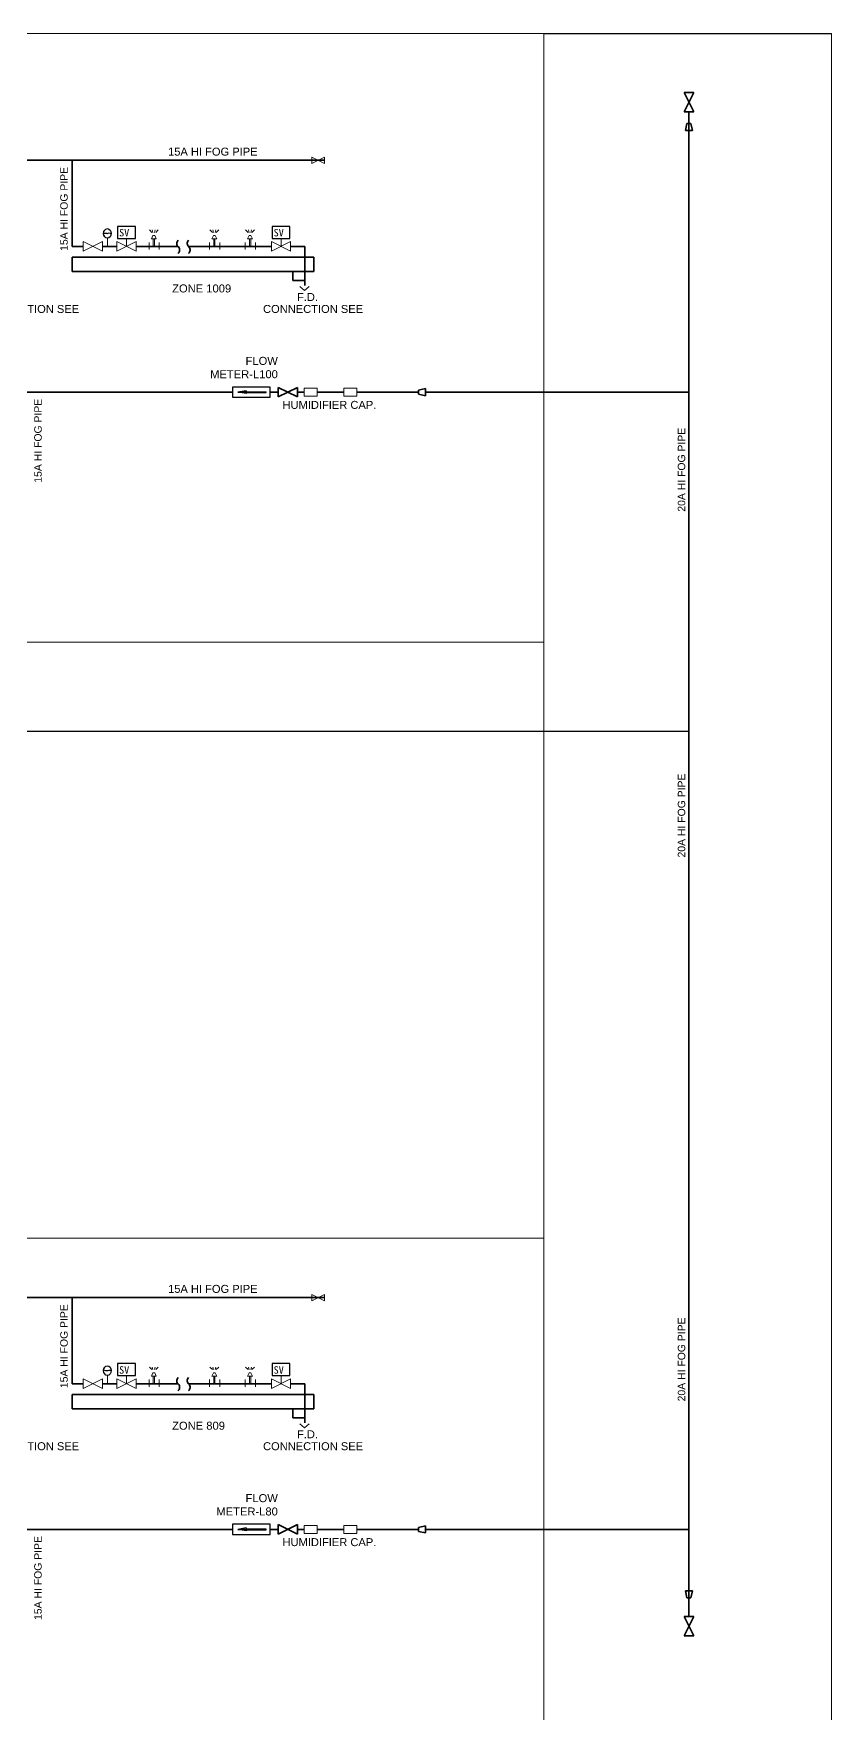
# Model space of a CAD drawing. Header units: millimetres. Extents: x 183 to 3972, y 193 to 1833.
# Drawn here: x 3721 to 3972, y 1305 to 1833 of the extents above; entities that cross this region are included whole.
import ezdxf

# ---------------------------------------------------------------- set-up
doc = ezdxf.new("R2010")
doc.units = ezdxf.units.MM
for name, color, linetype in [('DETL-TXT', 7, 'Continuous'), ('M-CWTR-PIPE-S', 7, 'Continuous'), ('M-CWTR-TEXT', 7, 'Continuous'), ('M-CWTR-VAVE', 7, 'Continuous'), ('M-DETL-60', 7, 'Continuous'), ('M-EQPM-TXT', 7, 'Continuous'), ('M-PIPE-CHWS12', 7, 'Continuous')]:
    doc.layers.add(name, color=color, linetype=linetype)

# ---------------------------------------------------------------- blocks, each defined once
blk = doc.blocks.new('SE13')
at = {"layer": 'M-CWTR-PIPE-S', "color": 4, "linetype": 'Continuous', "lineweight": 35}
for p, q in [((353.04, 675.93), (352.54, 673.72)), ((352.54, 673.72), (354.75, 673.72)), ((354.25, 675.93), (353.04, 675.93)), ((354.75, 673.72), (354.25, 675.93))]:
    blk.add_line(p, q, dxfattribs=at)
blk = doc.blocks.new('SE12')
at = {"layer": 'M-CWTR-PIPE-S'}
blk.add_blockref('SE13', (0, 0), dxfattribs=at)
blk = doc.blocks.new('A$C16496DF1')
at = {"layer": 'M-CWTR-VAVE', "color": 2, "linetype": 'Continuous', "lineweight": 35}
for p, q in [((-4, 0), (-4, -2)), ((-4, 0), (0, -2)), ((0, 0), (-4, -2)), ((0, -2), (0, 0))]:
    blk.add_line(p, q, dxfattribs=at)
blk = doc.blocks.new('SE19')
at = {"layer": 'M-CWTR-PIPE-S', "color": 4, "linetype": 'Continuous', "lineweight": 35}
for p, q in [((353.04, 476.62), (352.54, 478.83)), ((352.54, 478.83), (354.75, 478.83)), ((354.75, 478.83), (354.25, 476.62)), ((354.25, 476.62), (353.04, 476.62))]:
    blk.add_line(p, q, dxfattribs=at)
blk = doc.blocks.new('SE18')
at = {"layer": 'M-CWTR-PIPE-S'}
blk.add_blockref('SE19', (0, 0), dxfattribs=at)
blk = doc.blocks.new('SE17')
at = {"layer": 'M-CWTR-PIPE-S', "color": 4, "linetype": 'Continuous', "lineweight": 35}
for p, q in [((355.99, 665.76), (355.99, 667.97)), ((355.99, 667.97), (358.2, 667.47)), ((358.2, 667.47), (358.2, 666.26)), ((358.2, 666.26), (355.99, 665.76))]:
    blk.add_line(p, q, dxfattribs=at)
blk = doc.blocks.new('SE16')
at = {"layer": 'M-CWTR-PIPE-S'}
blk.add_blockref('SE17', (0, 0), dxfattribs=at)

msp = doc.modelspace()

# ---------------------------------------------------------------- hatches: boundary and pattern name
h = msp.add_hatch(color=2)
h.dxf.hatch_style = 1
h.paths.add_polyline_path([(3785.33, 1720.31), (3794.23, 1720.31), (3794.23, 1720.2), (3788.04, 1720.2), (3788.04, 1719.84)])
h.paths.add_polyline_path([(3785.33, 1720.31), (3788.04, 1720.77), (3788.04, 1720.41), (3794.23, 1720.41), (3794.23, 1720.31)])
h = msp.add_hatch(color=2)
h.dxf.hatch_style = 1
h.paths.add_polyline_path([(3785.33, 1362.85), (3794.23, 1362.85), (3794.23, 1362.75), (3788.04, 1362.75), (3788.04, 1362.39)])
h.paths.add_polyline_path([(3785.33, 1362.85), (3788.04, 1363.32), (3788.04, 1362.96), (3794.23, 1362.96), (3794.23, 1362.85)])

# ---------------------------------------------------------------- linework, layer by layer
at = {"color": 4, "linetype": 'Continuous', "lineweight": 35}
for p, q in [((3733.3, 1762.71), (3733.3, 1758.18)), ((3733.3, 1762.71), (3809.23, 1762.71)), ((3733.3, 1758.18), (3809.23, 1758.18)), ((3802.64, 1755.41), (3802.64, 1758.18)), ((3809.23, 1758.18), (3809.23, 1762.71)), ((3806.39, 1755.41), (3802.64, 1755.41)), ((3733.3, 1405.26), (3733.3, 1400.73)), ((3733.3, 1405.26), (3809.23, 1405.26)), ((3809.23, 1400.73), (3809.23, 1405.26)), ((3733.3, 1400.73), (3809.23, 1400.73)), ((3802.65, 1397.96), (3802.65, 1400.73)), ((3806.39, 1397.96), (3802.65, 1397.96))]:
    msp.add_line(p, q, dxfattribs=at)
at = {"color": 4}
for p, q in [((3788.04, 1720.77), (3785.33, 1720.31)), ((3788.04, 1719.84), (3785.33, 1720.31)), ((3788.04, 1720.77), (3788.04, 1720.41)), ((3788.04, 1720.2), (3788.04, 1719.84)), ((3927.14, 1613.64), (3176.16, 1613.64)), ((3788.04, 1363.32), (3785.33, 1362.85)), ((3788.04, 1362.39), (3785.33, 1362.85)), ((3788.04, 1363.32), (3788.04, 1362.96)), ((3788.04, 1362.75), (3788.04, 1362.39))]:
    msp.add_line(p, q, dxfattribs=at)
at = {"color": 2}
for points in [[(3783.75, 1718.7), (3795.57, 1718.7), (3795.57, 1721.91), (3783.75, 1721.91)], [(3783.75, 1361.25), (3795.57, 1361.25), (3795.57, 1364.46), (3783.75, 1364.46)]]:
    msp.add_lwpolyline(points, close=True, dxfattribs=at)
for points in [[(3788.04, 1720.2), (3794.23, 1720.2), (3794.23, 1720.41)], [(3788.04, 1362.75), (3794.23, 1362.75), (3794.23, 1362.96), (3788.04, 1362.96)]]:
    msp.add_lwpolyline(points, dxfattribs=at)
at = {"layer": 'M-CWTR-TEXT', "color": 252, "linetype": 'Continuous', "lineweight": 35}
for p, q in [((3806.39, 1754.19), (3806.39, 1753.84)), ((3806.39, 1396.74), (3806.39, 1396.39))]:
    msp.add_line(p, q, dxfattribs=at)
at = {"layer": 'M-CWTR-VAVE', "color": 1, "lineweight": 0}
for p, q in [((3881.58, 1833), (2823.36, 1833)), ((3881.58, 1295.21), (3881.58, 1833)), ((3971.91, 1295.21), (3971.91, 1833)), ((2908.98, 1641.74), (3881.58, 1641.74)), ((2908.98, 1454.38), (3881.58, 1454.38))]:
    msp.add_line(p, q, dxfattribs=at)
at = {"layer": 'M-CWTR-VAVE', "color": 2, "lineweight": 0}
for p, q in [((3808.64, 1792.17), (3808.64, 1794.18)), ((3812.66, 1794.18), (3808.64, 1792.17)), ((3808.64, 1794.18), (3812.66, 1792.17)), ((3812.66, 1794.18), (3812.66, 1792.17)), ((3758.38, 1770.53), (3757.57, 1771.28)), ((3758.2, 1768.48), (3758.67, 1769.51)), ((3758.71, 1770.53), (3758.5, 1771.28)), ((3759.28, 1769.51), (3758.67, 1769.51)), ((3759.24, 1770.53), (3759.45, 1771.28)), ((3759.75, 1768.48), (3759.28, 1769.51)), ((3759.57, 1770.53), (3760.38, 1771.28)), ((3777.4, 1770.53), (3776.59, 1771.28)), ((3777.22, 1768.48), (3777.68, 1769.51)), ((3777.73, 1770.53), (3777.52, 1771.28)), ((3778.3, 1769.51), (3777.68, 1769.51)), ((3778.25, 1770.53), (3778.46, 1771.28)), ((3778.77, 1768.48), (3778.3, 1769.51)), ((3778.58, 1770.53), (3779.39, 1771.28)), ((3788.61, 1770.53), (3787.8, 1771.28)), ((3788.43, 1768.48), (3788.9, 1769.51)), ((3788.94, 1770.53), (3788.73, 1771.28)), ((3789.51, 1769.51), (3788.9, 1769.51)), ((3789.47, 1770.53), (3789.68, 1771.28)), ((3789.98, 1768.48), (3789.51, 1769.51)), ((3789.8, 1770.53), (3790.61, 1771.28)), ((3736.82, 1767.63), (3736.82, 1764.61)), ((3742.85, 1767.63), (3736.82, 1764.61)), ((3736.82, 1767.63), (3742.85, 1764.61)), ((3742.85, 1764.61), (3742.85, 1767.63)), ((3744.38, 1766.12), (3744.38, 1768.72)), ((3747.37, 1767.63), (3747.37, 1764.61)), ((3753.41, 1767.63), (3747.37, 1764.61)), ((3747.37, 1767.63), (3753.41, 1764.61)), ((3750.39, 1766.12), (3750.39, 1768.65)), ((3753.41, 1764.61), (3753.41, 1767.63)), ((3757.5, 1767.38), (3757.5, 1765.14)), ((3758.2, 1768.48), (3759.75, 1768.48)), ((3758.78, 1766.4), (3758.78, 1768.48)), ((3759.18, 1766.4), (3759.18, 1768.48)), ((3760.68, 1767.38), (3760.68, 1765.14)), ((3776.52, 1767.38), (3776.52, 1765.14)), ((3777.22, 1768.48), (3778.77, 1768.48)), ((3777.79, 1766.4), (3777.79, 1768.48)), ((3778.19, 1766.4), (3778.19, 1768.48)), ((3779.7, 1767.38), (3779.7, 1765.14)), ((3787.73, 1767.38), (3787.73, 1765.14)), ((3788.43, 1768.48), (3789.98, 1768.48)), ((3789.01, 1766.4), (3789.01, 1768.48)), ((3789.41, 1766.4), (3789.41, 1768.48)), ((3790.91, 1767.38), (3790.91, 1765.14)), ((3795.94, 1767.63), (3795.94, 1764.61)), ((3801.97, 1767.63), (3795.94, 1764.61)), ((3795.94, 1767.63), (3801.97, 1764.61)), ((3798.96, 1766.12), (3798.96, 1768.65)), ((3801.97, 1764.61), (3801.97, 1767.63)), ((3804.91, 1753.54), (3806.34, 1752.25)), ((3807.77, 1753.54), (3806.34, 1752.25)), ((3806.24, 1721.57), (3806.24, 1719.05)), ((3810.27, 1721.57), (3806.24, 1721.57)), ((3810.27, 1721.57), (3806.24, 1721.57)), ((3806.24, 1721.57), (3806.24, 1719.05)), ((3810.27, 1719.05), (3810.27, 1721.57)), ((3810.27, 1719.05), (3810.27, 1721.57)), ((3818.71, 1719.05), (3818.71, 1721.57)), ((3818.71, 1721.57), (3822.73, 1721.57)), ((3818.71, 1721.57), (3822.73, 1721.57)), ((3818.71, 1719.05), (3818.71, 1721.57)), ((3822.73, 1721.57), (3822.73, 1719.05)), ((3822.73, 1721.57), (3822.73, 1719.05)), ((3806.24, 1719.05), (3810.27, 1719.05)), ((3806.24, 1719.05), (3810.27, 1719.05)), ((3822.73, 1719.05), (3818.71, 1719.05)), ((3822.73, 1719.05), (3818.71, 1719.05)), ((3808.64, 1434.72), (3808.64, 1436.73)), ((3812.66, 1436.73), (3808.64, 1434.72)), ((3808.64, 1436.73), (3812.66, 1434.72)), ((3812.66, 1436.73), (3812.66, 1434.72)), ((3736.82, 1410.17), (3736.82, 1407.15)), ((3742.85, 1410.17), (3736.82, 1407.15)), ((3736.82, 1410.17), (3742.85, 1407.15)), ((3742.85, 1407.15), (3742.85, 1410.17)), ((3744.38, 1408.66), (3744.38, 1411.27)), ((3747.37, 1410.17), (3747.37, 1407.15)), ((3753.41, 1410.17), (3747.37, 1407.15)), ((3747.37, 1410.17), (3753.41, 1407.15)), ((3750.39, 1408.66), (3750.39, 1411.2)), ((3753.41, 1407.15), (3753.41, 1410.17)), ((3757.5, 1409.93), (3757.5, 1407.69)), ((3758.38, 1413.07), (3757.57, 1413.83)), ((3758.2, 1411.02), (3758.67, 1412.06)), ((3758.2, 1411.02), (3759.75, 1411.02)), ((3758.71, 1413.07), (3758.5, 1413.83)), ((3759.28, 1412.06), (3758.67, 1412.06)), ((3758.78, 1408.95), (3758.78, 1411.02)), ((3759.18, 1408.95), (3759.18, 1411.02)), ((3759.24, 1413.07), (3759.45, 1413.83)), ((3759.75, 1411.02), (3759.28, 1412.06)), ((3759.57, 1413.07), (3760.38, 1413.83)), ((3760.68, 1409.93), (3760.68, 1407.69)), ((3776.52, 1409.93), (3776.52, 1407.69)), ((3777.4, 1413.07), (3776.59, 1413.83)), ((3777.22, 1411.02), (3777.68, 1412.06)), ((3777.22, 1411.02), (3778.77, 1411.02)), ((3777.73, 1413.07), (3777.52, 1413.83)), ((3778.3, 1412.06), (3777.68, 1412.06)), ((3777.79, 1408.95), (3777.79, 1411.02)), ((3778.19, 1408.95), (3778.19, 1411.02)), ((3778.25, 1413.07), (3778.46, 1413.83)), ((3778.77, 1411.02), (3778.3, 1412.06)), ((3778.58, 1413.07), (3779.39, 1413.83)), ((3779.7, 1409.93), (3779.7, 1407.69)), ((3787.73, 1409.93), (3787.73, 1407.69)), ((3788.61, 1413.07), (3787.8, 1413.83)), ((3788.43, 1411.02), (3788.9, 1412.06)), ((3788.43, 1411.02), (3789.98, 1411.02)), ((3788.94, 1413.07), (3788.73, 1413.83)), ((3789.51, 1412.06), (3788.9, 1412.06)), ((3789.01, 1408.95), (3789.01, 1411.02)), ((3789.41, 1408.95), (3789.41, 1411.02)), ((3789.47, 1413.07), (3789.68, 1413.83)), ((3789.98, 1411.02), (3789.51, 1412.06)), ((3789.8, 1413.07), (3790.61, 1413.83)), ((3790.91, 1409.93), (3790.91, 1407.69)), ((3795.94, 1410.17), (3795.94, 1407.15)), ((3801.97, 1410.17), (3795.94, 1407.15)), ((3795.94, 1410.17), (3801.97, 1407.15)), ((3798.96, 1408.66), (3798.96, 1411.2)), ((3801.97, 1407.15), (3801.97, 1410.17)), ((3804.91, 1396.09), (3806.34, 1394.79)), ((3807.77, 1396.09), (3806.34, 1394.79)), ((3806.24, 1364.11), (3806.24, 1361.59)), ((3810.27, 1364.11), (3806.24, 1364.11)), ((3810.27, 1364.11), (3806.24, 1364.11)), ((3806.24, 1364.11), (3806.24, 1361.59)), ((3810.27, 1361.59), (3810.27, 1364.11)), ((3810.27, 1361.59), (3810.27, 1364.11)), ((3818.71, 1361.59), (3818.71, 1364.11)), ((3818.71, 1364.11), (3822.73, 1364.11)), ((3818.71, 1364.11), (3822.73, 1364.11)), ((3818.71, 1361.59), (3818.71, 1364.11)), ((3822.73, 1364.11), (3822.73, 1361.59)), ((3822.73, 1364.11), (3822.73, 1361.59)), ((3806.24, 1361.59), (3810.27, 1361.59)), ((3806.24, 1361.59), (3810.27, 1361.59)), ((3822.73, 1361.59), (3818.71, 1361.59)), ((3822.73, 1361.59), (3818.71, 1361.59))]:
    msp.add_line(p, q, dxfattribs=at)
at = {"layer": 'M-CWTR-VAVE', "color": 1}
msp.add_lwpolyline([(3881.58, 1833), (3971.91, 1833)], dxfattribs=at)
at = {"layer": 'M-CWTR-VAVE', "color": 2}
for points in [[(3747.57, 1768.65), (3753.2, 1768.65), (3753.2, 1772.42), (3747.57, 1772.42)], [(3796.14, 1768.65), (3801.77, 1768.65), (3801.77, 1772.42), (3796.14, 1772.42)], [(3747.57, 1411.2), (3753.2, 1411.2), (3753.2, 1414.96), (3747.57, 1414.96)], [(3796.14, 1411.2), (3801.77, 1411.2), (3801.77, 1414.96), (3796.14, 1414.96)]]:
    msp.add_lwpolyline(points, close=True, dxfattribs=at)
for centre in [(3744.38, 1770.21), (3744.38, 1412.76)]:
    msp.add_ellipse(centre, major_axis=(0, -1.49), ratio=0.800659, dxfattribs=at)
for points in [[(3743.19, 1770.21), (3743.67, 1770.44), (3744.32, 1770.03), (3744.99, 1770.46), (3745.39, 1770.28), (3745.58, 1770.21)], [(3743.19, 1412.76), (3743.67, 1412.99), (3744.32, 1412.58), (3744.99, 1413), (3745.39, 1412.83), (3745.58, 1412.76)]]:
    msp.add_open_spline(points, degree=3, dxfattribs=at)
at = {"layer": 'M-PIPE-CHWS12', "color": 4, "linetype": 'Continuous', "lineweight": 35}
for p, q in [((3927.14, 1808.41), (3927.14, 1335.49)), ((3007.06, 1793.18), (3812.66, 1793.18)), ((3733.3, 1766.12), (3733.3, 1793.18)), ((3733.3, 1766.12), (3733.3, 1776.28)), ((3733.3, 1766.12), (3736.82, 1766.12)), ((3742.85, 1766.12), (3747.37, 1766.12)), ((3753.41, 1766.12), (3766.55, 1766.12)), ((3769.84, 1766.12), (3795.94, 1766.12)), ((3801.97, 1766.12), (3806.39, 1766.12)), ((3806.39, 1766.12), (3806.39, 1753.84)), ((3783.75, 1720.31), (3051.98, 1720.31)), ((3794.23, 1720.31), (3785.33, 1720.31)), ((3794.23, 1720.31), (3785.33, 1720.31)), ((3798.04, 1720.31), (3795.57, 1720.31)), ((3798.04, 1720.31), (3795.57, 1720.31)), ((3798.04, 1720.31), (3795.57, 1720.31)), ((3806.24, 1720.31), (3804.08, 1720.31)), ((3806.24, 1720.31), (3804.08, 1720.31)), ((3806.24, 1720.31), (3804.08, 1720.31)), ((3818.71, 1720.31), (3810.27, 1720.31)), ((3818.71, 1720.31), (3810.27, 1720.31)), ((3818.71, 1720.31), (3810.27, 1720.31)), ((3842.17, 1720.31), (3822.73, 1720.31)), ((3927.14, 1720.31), (3844.39, 1720.31)), ((3007.06, 1435.72), (3812.66, 1435.72)), ((3733.3, 1408.66), (3733.3, 1435.72)), ((3733.3, 1408.66), (3733.3, 1418.82)), ((3733.3, 1408.66), (3736.82, 1408.66)), ((3742.85, 1408.66), (3747.37, 1408.66)), ((3753.41, 1408.66), (3766.55, 1408.66)), ((3769.84, 1408.66), (3795.94, 1408.66)), ((3801.97, 1408.66), (3806.39, 1408.66)), ((3806.39, 1408.66), (3806.39, 1396.39)), ((3783.75, 1362.85), (3051.98, 1362.85)), ((3794.23, 1362.85), (3785.33, 1362.85)), ((3794.23, 1362.85), (3785.33, 1362.85)), ((3798.04, 1362.85), (3795.57, 1362.85)), ((3798.04, 1362.85), (3795.57, 1362.85)), ((3798.04, 1362.85), (3795.57, 1362.85)), ((3801.06, 1362.85), (3801.06, 1362.85)), ((3806.24, 1362.85), (3804.08, 1362.85)), ((3806.24, 1362.85), (3804.08, 1362.85)), ((3806.24, 1362.85), (3804.08, 1362.85)), ((3818.71, 1362.85), (3810.27, 1362.85)), ((3818.71, 1362.85), (3810.27, 1362.85)), ((3818.71, 1362.85), (3810.27, 1362.85)), ((3842.17, 1362.85), (3822.73, 1362.85)), ((3927.14, 1362.85), (3844.39, 1362.85))]:
    msp.add_line(p, q, dxfattribs=at)
at = {"layer": 'M-PIPE-CHWS12', "color": 252, "linetype": 'Continuous', "lineweight": 35}
for centre, start, end in [((3767.66, 1767.06), 137.9527, 230.1896), ((3765.64, 1764.97), 309.8104, 42.0473), ((3770.95, 1767.06), 137.9527, 230.1896), ((3768.93, 1764.97), 309.8104, 42.0473), ((3767.66, 1409.6), 137.9527, 230.1896), ((3770.95, 1409.6), 137.9527, 230.1896), ((3765.64, 1407.51), 309.8104, 42.0473), ((3768.93, 1407.51), 309.8104, 42.0473)]:
    msp.add_arc(centre, 1.46, start, end, dxfattribs=at)

# ---------------------------------------------------------------- block references
at = {"color": 7, "lineweight": 0, "yscale": 1.509223501321489, "zscale": 1.509223501321489}
for p, xscale, rotation in [((3928.65, 1808.41), 1.509223501321489, 270), ((3804.08, 1718.8), -1.509223501321489, 180), ((3804.08, 1361.34), -1.509223501321489, 180), ((3928.65, 1329.45), 1.509223501321489, 270)]:
    msp.add_blockref('A$C16496DF1', p, dxfattribs=dict(at, xscale=xscale, rotation=rotation))
at = {"xscale": 1.006149000880992, "yscale": 1.006149000880992, "zscale": 1.006149000880992}
for name, p in [('SE12', (3571.32, 1124.7)), ('SE18', (3571.32, 861.79))]:
    msp.add_blockref(name, p, dxfattribs=at)
at = {"xscale": 1.006149000880992, "yscale": 1.006149000880992, "zscale": 1.006149000880992, "rotation": 180}
for p in [(4202.57, 2391.27), (4202.57, 2033.82)]:
    msp.add_blockref('SE16', p, dxfattribs=at)

# ---------------------------------------------------------------- texts
at = {"layer": 'DETL-TXT', "color": 7, "char_height": 2.5154}
for s, insert, width, attachment_point in [('{\\fArial|b0||i0||c0|p34;\\C251;\\H2.5;\\W1.;15A HI FOG PIPE}', (3763.45, 1794.62), 28.38, 7), ('{\\fArial|b0|i0|c0|p34;\\C251;ZONE 1009}', (3764.73, 1751.61), 18.2018, 7), ('{\\fArial|b0|i0|c0|p34;\\C3;FLOW\\PMETER-L100}', (3797.95, 1724.65), 10.3349, 9), ('{\\fArial|b0||i0||c0|p34;\\C251;\\H2.5;\\W1.;15A HI FOG PIPE}', (3763.45, 1437.17), 28.38, 7), ('{\\fArial|b0|i0|c0|p34;\\C251;ZONE 809}', (3764.73, 1394.16), 17.8992, 7), ('{\\fArial|b0|i0|c0|p34;\\C3;FLOW\\PMETER-L80}', (3797.95, 1367.2), 10.3349, 9)]:
    msp.add_mtext(s, dxfattribs=dict(at, insert=insert, width=width, attachment_point=attachment_point))
at = {"layer": 'DETL-TXT', "color": 7, "char_height": 2.5154, "width": 28.38, "rotation": 90}
for s, insert, attachment_point in [('{\\fArial|b0|i0|c0|p34;\\H0.93199x;\\C251;15A HI FOG PIPE}', (3731.95, 1764.71), 7), ('{\\fArial|b0|i0|c0|p34;\\H0.93199x;\\C251;15A HI FOG PIPE}', (3721.39, 1691.84), 1), ('{\\fArial|b0|i0|c0|p34;\\H0.93199x;\\C3;20A HI FOG PIPE}', (3926.01, 1682.73), 7), ('{\\fArial|b0|i0|c0|p34;\\H0.93199x;\\C3;20A HI FOG PIPE}', (3926.01, 1574.04), 7), ('{\\fArial|b0|i0|c0|p34;\\H0.93199x;\\C251;15A HI FOG PIPE}', (3731.95, 1407.26), 7), ('{\\fArial|b0|i0|c0|p34;\\H0.93199x;\\C3;20A HI FOG PIPE}', (3926.01, 1403.1), 7), ('{\\fArial|b0|i0|c0|p34;\\H0.93199x;\\C251;15A HI FOG PIPE}', (3721.39, 1334.39), 1)]:
    msp.add_mtext(s, dxfattribs=dict(at, insert=insert, attachment_point=attachment_point))
at = {"layer": 'M-CWTR-VAVE'}
for s, insert, char_height, width, attachment_point in [('{\\fTxt|b0|i0|c0|p34;\\H0.93199x;\\C2;SV}', (3748.06, 1769.22), 2.5154, 2.3291, 7), ('{\\fTxt|b0|i0|c0|p34;\\H0.93199x;\\C2;SV}', (3796.63, 1769.22), 2.5154, 2.3291, 7), ('{\\fArial|b0||i0||c0|p34;\\C2;\\H2.5e-003;\\W1.;400A BV}', (3810.27, 1721.57), 0.00252, 0.014, 9), ('{\\fArial|b0||i0||c0|p34;\\C2;\\H2.5e-003;\\W1.;400A BV}', (3818.72, 1721.57), 0.00252, 0.014, 9), ('{\\fTxt|b0|i0|c0|p34;\\H0.93199x;\\C2;SV}', (3748.06, 1411.76), 2.5154, 2.3291, 7), ('{\\fTxt|b0|i0|c0|p34;\\H0.93199x;\\C2;SV}', (3796.63, 1411.76), 2.5154, 2.3291, 7), ('{\\fArial|b0||i0||c0|p34;\\C2;\\H2.5e-003;\\W1.;400A BV}', (3810.27, 1364.11), 0.00252, 0.014, 9), ('{\\fArial|b0||i0||c0|p34;\\C2;\\H2.5e-003;\\W1.;400A BV}', (3818.72, 1364.11), 0.00252, 0.014, 9)]:
    msp.add_mtext(s, dxfattribs=dict(at, insert=insert, char_height=char_height, width=width, attachment_point=attachment_point))
at = {"layer": 'M-DETL-60', "char_height": 2.5154, "width": 29.583, "attachment_point": 8}
for insert in [(3814.16, 1715.02), (3814.16, 1357.57)]:
    msp.add_mtext('{\\fArial|b0||i0||c0|p34;\\C3;\\H2.5;\\W1.;HUMIDIFIER CAP.}', dxfattribs=dict(at, insert=insert))
at = {"layer": 'M-EQPM-TXT', "color": 7, "char_height": 2.5154, "attachment_point": 7}
for s, insert, width in [('{\\fArial|b0||i0||c0|p34;\\C251;\\H2.5;\\W1.;CONNECTION SEE}', (3704.08, 1745.17), 31.6062), ('{\\fArial|b0||i0||c0|p34;\\C251;\\H2.5;\\W1.;CONNECTION SEE}', (3793.3, 1745.17), 31.6062), ('{\\fArial|b0||i0||c0|p34;\\C251;\\H2.5;\\W1.;F.D.}', (3803.97, 1748.96), 6.6165), ('{\\fArial|b0||i0||c0|p34;\\C251;\\H2.5;\\W1.;F.D.}', (3803.97, 1391.51), 6.6165), ('{\\fArial|b0||i0||c0|p34;\\C251;\\H2.5;\\W1.;CONNECTION SEE}', (3704.08, 1387.72), 31.6062), ('{\\fArial|b0||i0||c0|p34;\\C251;\\H2.5;\\W1.;CONNECTION SEE}', (3793.3, 1387.72), 31.6062)]:
    msp.add_mtext(s, dxfattribs=dict(at, insert=insert, width=width))

doc.saveas('drawing.dxf')
